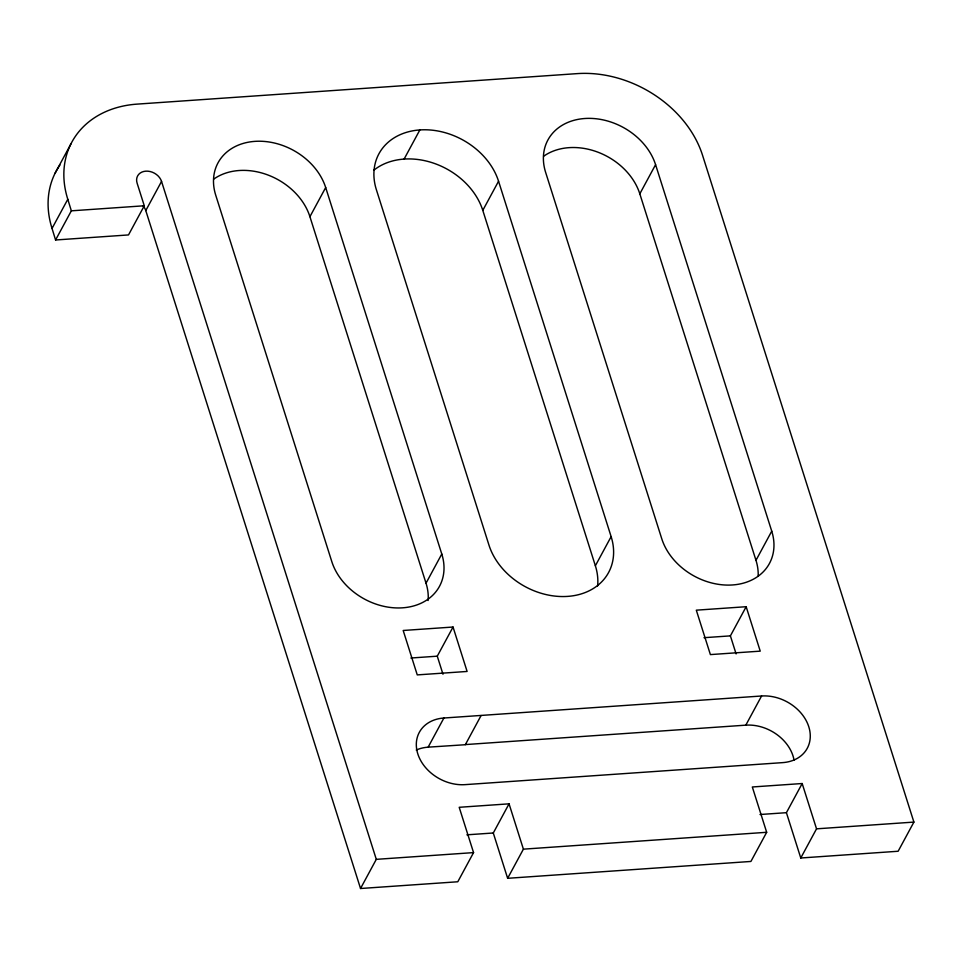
<?xml version="1.0" encoding="UTF-8"?>
<svg xmlns="http://www.w3.org/2000/svg" width="962" height="962" viewBox="0 0 962 962"><rect width="100%" height="100%" fill="white"/><g stroke="black" fill="none" stroke-linecap="round" stroke-linejoin="round"><path stroke-width="1.44" d="M55.087 173.22L70.851 144.059M360.534 888.503L376.298 859.343L161.544 181.421A13.312 10.414 28.4 0 0 145.803 171.164A13.312 10.414 28.4 0 0 137.097 183.117L144.276 205.772L128.511 234.932L55.58 239.983L52.032 228.427L67.797 199.278A105.964 82.924 28.4 0 1 137.049 104.124L577.284 73.617A105.964 82.924 28.4 0 1 702.549 155.291L913.9 822.089L898.135 851.25L800.769 857.996L786.411 812.686L802.176 783.525L752.32 786.976L766.678 832.298L750.913 861.447L507.635 878.306L493.29 832.996L509.054 803.835L459.199 807.298L473.557 852.609L457.792 881.769L360.534 888.503L145.779 210.582A13.312 10.414 28.4 0 0 143.146 205.964M55.58 239.983L71.344 210.834L67.797 199.278M145.779 210.582L161.544 181.421M428.126 600.504A59.897 46.885 28.4 0 0 426.022 583.188L309.92 216.69L325.685 187.53A59.897 46.885 28.4 0 0 254.87 141.366A59.897 46.885 28.4 0 0 215.716 195.154L331.818 561.652A59.897 46.885 28.4 0 0 402.633 607.816A59.897 46.885 28.4 0 0 441.786 554.028L325.685 187.53M404.1 159.091L419.865 129.93A66.558 52.092 28.4 0 1 498.556 181.229L611.135 536.628L595.37 565.776A66.558 52.092 28.4 0 1 597.618 585.954M595.37 565.776L482.792 210.377L498.556 181.229M426.022 583.188L441.786 554.028M758.164 576.226A59.897 46.885 28.4 0 0 755.976 560.329L639.814 193.831L655.579 164.67A59.897 46.885 28.4 0 0 584.764 118.506A59.897 46.885 28.4 0 0 545.61 172.294L661.772 538.792A59.897 46.885 28.4 0 0 732.587 584.956A59.897 46.885 28.4 0 0 771.74 531.168L655.579 164.67M442.989 674.23L437.277 656.18L453.042 627.032L403.186 630.483L417.255 674.903L467.111 671.452L453.042 627.032M416.245 750.035A39.935 31.253 28.4 0 1 428.138 747.161L443.903 718.013L761.579 695.995A39.935 31.253 28.4 0 1 808.789 726.767A39.935 31.253 28.4 0 1 782.683 762.625L465.007 784.643A39.935 31.253 28.4 0 1 417.797 753.871A39.935 31.253 28.4 0 1 443.903 718.013M481.084 715.56L465.319 744.72L428.138 747.161M507.635 878.306L523.4 849.157L509.054 803.835M755.976 560.329L771.74 531.168M736.11 653.919L730.398 635.87L746.163 606.709L696.308 610.173L710.389 654.593L760.233 651.142L746.163 606.709M465.283 744.588L745.815 725.156L761.579 695.995M800.769 857.996L816.534 828.835L802.176 783.525M71.344 210.834L144.276 205.772M410.882 658.02L437.277 656.18M704.004 637.698L730.398 635.87M466.895 834.824L493.29 832.996M760.016 814.513L786.411 812.686M376.298 859.343L473.557 852.609M523.4 849.157L766.678 832.298M816.534 828.835L913.9 822.089M52.032 228.427A105.964 82.924 28.4 0 1 59.933 165.055M745.815 725.156A39.935 31.253 28.4 0 1 794.083 760.305M373.665 170.346A66.558 52.092 28.4 0 1 435.389 163.793A66.558 52.092 28.4 0 1 482.792 210.377M213.732 179.124A59.897 46.885 28.4 0 1 309.92 216.69M543.626 156.265A59.897 46.885 28.4 0 1 639.814 193.831M419.865 129.93A66.558 52.092 28.4 0 0 376.37 189.694L488.961 545.093A66.558 52.092 28.4 0 0 567.64 596.392A66.558 52.092 28.4 0 0 611.135 536.628"/></g></svg>
